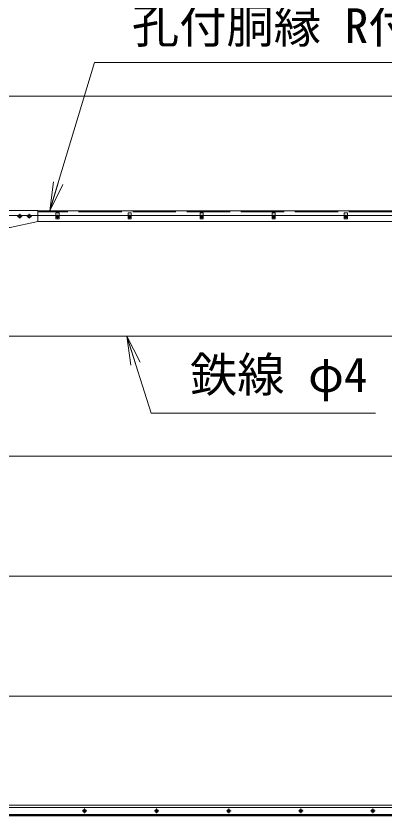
# Model space of a CAD drawing. Units: millimetres at full size; details may follow other scales. Extents: x -12600 to 12600, y -8910 to 8910.
# Drawn here: x -7313 to -5777, y -2538 to 796 of the extents above; entities that cross this region are included whole.
import ezdxf
from ezdxf.enums import TextEntityAlignment as Align

# ---------------------------------------------------------------- set-up
doc = ezdxf.new("R2010")
doc.units = ezdxf.units.MM
doc.header["$LTSCALE"] = 30
doc.linetypes.add('DASHED', pattern=[7.5, 6, -1.5])
doc.linetypes.add('USER1', pattern=[50.8, 31.75, -6.35, 6.35, -6.35])
for name, color, linetype, lineweight in [('0-0_D-STR1', 1, 'Continuous', 18), ('0-1_D-BMK', 2, 'USER1', 13), ('0-3_0', 7, 'Continuous', 18), ('0-6_D-STR3', 3, 'Continuous', 13), ('0-A_D-STR-TXT', 7, 'Continuous', 13)]:
    doc.layers.add(name, color=color, linetype=linetype, lineweight=lineweight)
doc.styles.add('ＭＳ ゴシック', font='')
doc.styles.get('ＭＳ ゴシック').set_extended_font_data('MS Gothic')

# ---------------------------------------------------------------- blocks, each defined once
blk = doc.blocks.new('_Open')
at = {"layer": '0-3_0'}
blk.add_line((-30, 5), (0, 0), dxfattribs=at)
blk.add_lwpolyline([(-30, -5), (0, 0), (-30, 0)], dxfattribs=at)

msp = doc.modelspace()

# ---------------------------------------------------------------- linework, layer by layer
at = {"layer": '0-0_D-STR1'}
for p, q in [((-4622.05, -15.82), (-7222.52, -15.82)), ((-4619.96, -60.82), (-7222.52, -60.82)), ((-10515.02, -2493.32), (-4527.76, -2493.32)), ((-10515.02, -2534.32), (-4527.76, -2534.32)), ((-10515.02, -2538.32), (-4527.76, -2538.32))]:
    msp.add_line(p, q, dxfattribs=at)
at = {"layer": '0-0_D-STR1', "linetype": 'DASHED'}
msp.add_line((-4622.05, -19.82), (-7222.52, -19.82), dxfattribs=at)
at = {"layer": '0-1_D-BMK'}
for p, q in [((-7297.52, -48.32), (-7297.52, -28.32)), ((-7257.52, -48.32), (-7257.52, -28.32)), ((-7140.02, -32.38), (-7140.02, -47.26)), ((-6840.02, -32.38), (-6840.02, -47.26)), ((-6540.02, -32.38), (-6540.02, -47.26)), ((-6240.02, -32.38), (-6240.02, -47.26)), ((-5940.02, -32.38), (-5940.02, -47.26)), ((-7287.52, -38.32), (-7307.52, -38.32)), ((-7247.52, -38.32), (-7267.52, -38.32)), ((-7147.46, -39.82), (-7132.58, -39.82)), ((-6847.46, -39.82), (-6832.58, -39.82)), ((-6547.46, -39.82), (-6532.58, -39.82)), ((-6247.46, -39.82), (-6232.58, -39.82)), ((-5947.46, -39.82), (-5932.58, -39.82)), ((-7017.85, -2517.32), (-7037.19, -2517.32)), ((-7027.52, -2507.64), (-7027.52, -2526.99)), ((-6717.85, -2517.32), (-6737.19, -2517.32)), ((-6727.52, -2507.64), (-6727.52, -2526.99)), ((-6417.85, -2517.32), (-6437.19, -2517.32)), ((-6427.52, -2507.64), (-6427.52, -2526.99)), ((-6117.85, -2517.32), (-6137.19, -2517.32)), ((-6127.52, -2507.64), (-6127.52, -2526.99)), ((-5817.85, -2517.32), (-5837.19, -2517.32)), ((-5827.52, -2507.64), (-5827.52, -2526.99))]:
    msp.add_line(p, q, dxfattribs=at)
at = {"layer": '0-6_D-STR3'}
for p, q in [((-10422.82, 461.68), (-3690.02, 461.68)), ((-7297.52, -30.81), (-7304.02, -34.56)), ((-7291.02, -34.56), (-7297.52, -30.81)), ((-7257.52, -30.81), (-7264.02, -34.56)), ((-7251.02, -34.56), (-7257.52, -30.81)), ((-7146.52, -23.82), (-7146.52, -49.82)), ((-7133.52, -23.82), (-7146.52, -23.82)), ((-7133.52, -23.82), (-7133.52, -49.82)), ((-6846.52, -23.82), (-6846.52, -49.82)), ((-6833.52, -23.82), (-6846.52, -23.82)), ((-6833.52, -23.82), (-6833.52, -49.82)), ((-6546.52, -23.82), (-6546.52, -49.82)), ((-6533.52, -23.82), (-6546.52, -23.82)), ((-6533.52, -23.82), (-6533.52, -49.82)), ((-6246.52, -23.82), (-6246.52, -49.82)), ((-6233.52, -23.82), (-6246.52, -23.82)), ((-6233.52, -23.82), (-6233.52, -49.82)), ((-5946.52, -23.82), (-5946.52, -49.82)), ((-5933.52, -23.82), (-5946.52, -23.82)), ((-5933.52, -23.82), (-5933.52, -49.82)), ((-7733.52, -34.82), (-7146.52, -34.82)), ((-7304.02, -34.56), (-7304.02, -42.07)), ((-7304.02, -42.07), (-7297.52, -45.82)), ((-7297.52, -45.82), (-7291.02, -42.07)), ((-7291.02, -42.07), (-7291.02, -34.56)), ((-7264.02, -34.56), (-7264.02, -42.07)), ((-7264.02, -42.07), (-7257.52, -45.82)), ((-7257.52, -45.82), (-7251.02, -42.07)), ((-7251.02, -42.07), (-7251.02, -34.56)), ((-7133.52, -49.82), (-7146.52, -49.82)), ((-7133.52, -34.82), (-6846.52, -34.82)), ((-6833.52, -49.82), (-6846.52, -49.82)), ((-6833.52, -34.82), (-6546.52, -34.82)), ((-6533.52, -49.82), (-6546.52, -49.82)), ((-6533.52, -34.82), (-6246.52, -34.82)), ((-6233.52, -49.82), (-6246.52, -49.82)), ((-6233.52, -34.82), (-5946.52, -34.82)), ((-5933.52, -49.82), (-5946.52, -49.82)), ((-5933.52, -34.82), (-5646.52, -34.82)), ((-10422.82, -538.32), (-3690.02, -538.32)), ((-10422.82, -1038.32), (-3690.02, -1038.32)), ((-10422.82, -1538.32), (-3690.02, -1538.32)), ((-10422.82, -2038.32), (-3690.02, -2038.32)), ((-4527.76, -2502.32), (-10515.02, -2502.32)), ((-4527.76, -2532.32), (-10515.02, -2532.32))]:
    msp.add_line(p, q, dxfattribs=at)
for points in [[(-7657.52, -15.32), (-7222.52, -15.32), (-7222.52, -60.32)], [(-7542.52, -85.32), (-7337.52, -85.32), (-7222.52, -60.32)]]:
    msp.add_lwpolyline(points, dxfattribs=at)
for points in [[(-7027.52, -2511.57), (-7032.5, -2514.44), (-7032.5, -2520.19), (-7027.52, -2523.07), (-7022.54, -2520.19), (-7022.54, -2514.44)], [(-6727.52, -2511.57), (-6732.5, -2514.44), (-6732.5, -2520.19), (-6727.52, -2523.07), (-6722.54, -2520.19), (-6722.54, -2514.44)], [(-6427.52, -2511.57), (-6432.5, -2514.44), (-6432.5, -2520.19), (-6427.52, -2523.07), (-6422.54, -2520.19), (-6422.54, -2514.44)], [(-6127.52, -2511.57), (-6132.5, -2514.44), (-6132.5, -2520.19), (-6127.52, -2523.07), (-6122.54, -2520.19), (-6122.54, -2514.44)], [(-5827.52, -2511.57), (-5832.5, -2514.44), (-5832.5, -2520.19), (-5827.52, -2523.07), (-5822.54, -2520.19), (-5822.54, -2514.44)]]:
    msp.add_lwpolyline(points, close=True, dxfattribs=at)
for centre, radius in [((-7297.52, -38.32), 6.25), ((-7257.52, -38.32), 6.25), ((-7140.02, -39.82), 5.25), ((-6840.02, -39.82), 5.25), ((-6540.02, -39.82), 5.25), ((-6240.02, -39.82), 5.25), ((-5940.02, -39.82), 5.25), ((-7027.52, -2517.32), 6.5), ((-7027.52, -2517.32), 4.98), ((-6727.52, -2517.32), 6.5), ((-6727.52, -2517.32), 4.98), ((-6427.52, -2517.32), 6.5), ((-6427.52, -2517.32), 4.98), ((-6127.52, -2517.32), 6.5), ((-6127.52, -2517.32), 4.98), ((-5827.52, -2517.32), 6.5), ((-5827.52, -2517.32), 4.98)]:
    msp.add_circle(centre, radius, dxfattribs=at)
at = {"layer": '0-A_D-STR-TXT'}
for points in [[(-4892.81, 602.46), (-6986.44, 602.46), (-7171.37, -13.9)], [(-5816.07, -858.71), (-6750.06, -858.71), (-6851.01, -540.22)]]:
    msp.add_lwpolyline(points, dxfattribs=at)

# ---------------------------------------------------------------- block references
at = {"layer": '0-A_D-STR-TXT', "xscale": 4, "yscale": 4}
for p, rotation in [((-7171.94, -15.82), 253.29967), ((-6851.61, -538.32), 107.58773)]:
    msp.add_blockref('_Open', p, dxfattribs=dict(at, rotation=rotation))

# ---------------------------------------------------------------- texts
at = {"layer": '0-A_D-STR-TXT', "style": 'ＭＳ ゴシック'}
for s, p in [('孔付胴縁 R付L45x45x4', (-6830.63, 640.22)), ('鉄線 φ4', (-6588.91, -814.1))]:
    msp.add_text(s, height=144.3, dxfattribs=at).set_placement(p, align=Align.BOTTOM_LEFT)

doc.saveas('drawing.dxf')
